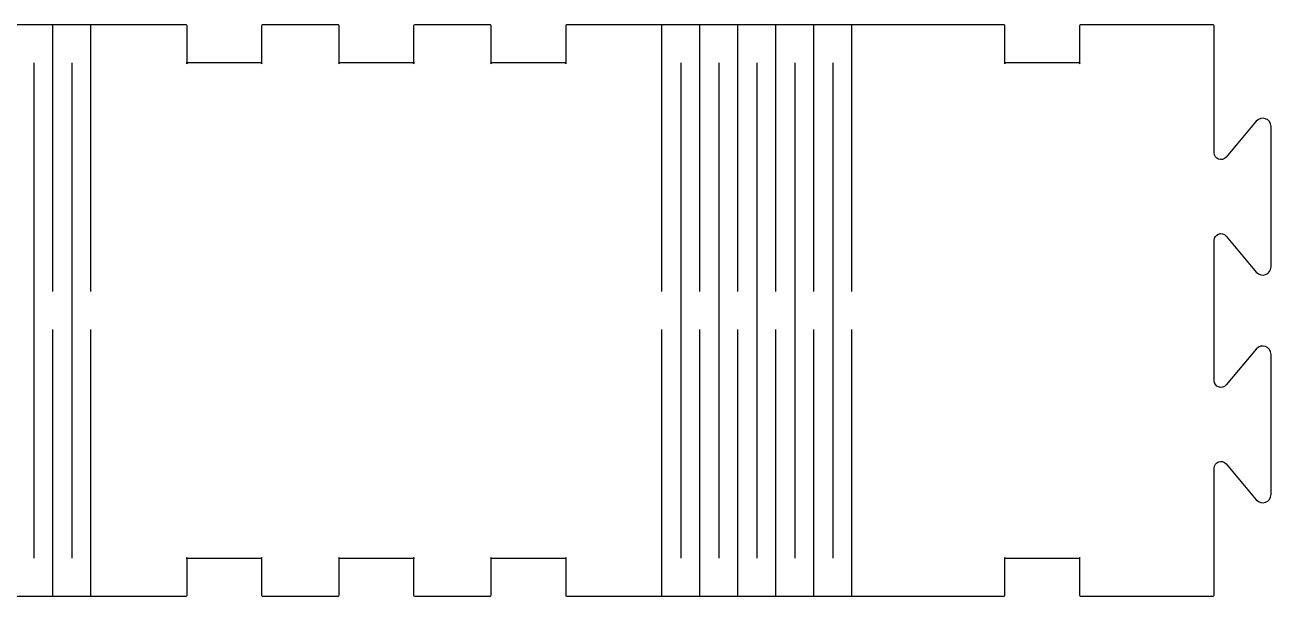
# Model space of a CAD drawing. Extents: x 1 to 449, y -9756 to -9558.
# Drawn here: x 285.3 to 449.2, y -9633.2 to -9558.1 of the extents above; entities that cross this region are included whole.
import ezdxf

# ---------------------------------------------------------------- set-up
doc = ezdxf.new("R2010")
doc.units = 0
doc.layers.get('0').update_dxf_attribs({"linetype": 'CONTINUOUS'})

msp = doc.modelspace()

# ---------------------------------------------------------------- linework, layer by layer
at = {"color": 7}
for p, q in [((296.5625, -9558.0586), (266.49218, -9558.0586)), ((289.02734, -9593.1484), (289.02734, -9558.0508)), ((294.02734, -9593.1484), (294.02734, -9558.0508)), ((306.5625, -9558.0586), (296.5625, -9558.0586)), ((306.66406, -9563.1602), (306.66406, -9558.1602)), ((316.46093, -9558.1602), (316.46093, -9563.1602)), ((326.5625, -9558.0586), (316.5625, -9558.0586)), ((326.66406, -9563.1602), (326.66406, -9558.1602)), ((336.46093, -9558.1602), (336.46093, -9563.1602)), ((346.5625, -9558.0586), (336.5625, -9558.0586)), ((346.66406, -9563.1602), (346.66406, -9558.1602)), ((356.46093, -9558.1602), (356.46093, -9563.1602)), ((366.5625, -9558.0586), (356.5625, -9558.0586)), ((396.63281, -9558.0586), (366.5625, -9558.0586)), ((369.09765, -9593.1484), (369.09765, -9558.0508)), ((374.09765, -9593.1484), (374.09765, -9558.0508)), ((379.09765, -9593.1484), (379.09765, -9558.0508)), ((384.09765, -9593.1484), (384.09765, -9558.0508)), ((389.09765, -9593.1484), (389.09765, -9558.0508)), ((394.09765, -9593.1484), (394.09765, -9558.0508)), ((414.13281, -9558.0586), (396.63281, -9558.0586)), ((414.23437, -9563.1602), (414.23437, -9558.1602)), ((424.03125, -9558.1602), (424.03125, -9563.1602)), ((441.63281, -9558.0586), (424.13281, -9558.0586)), ((441.63281, -9558.0586), (441.63281, -9558.0586)), ((441.73437, -9563.1602), (441.73437, -9558.1602)), ((286.52734, -9563.0508), (286.52734, -9628.25)), ((291.52734, -9563.0508), (291.52734, -9628.25)), ((316.5625, -9563.0586), (306.5625, -9563.0586)), ((336.5625, -9563.0586), (326.5625, -9563.0586)), ((356.5625, -9563.0586), (346.5625, -9563.0586)), ((371.59765, -9563.0508), (371.59765, -9628.25)), ((376.59765, -9563.0508), (376.59765, -9628.25)), ((381.59765, -9563.0508), (381.59765, -9628.25)), ((386.59765, -9563.0508), (386.59765, -9628.25)), ((391.59765, -9563.0508), (391.59765, -9628.25)), ((424.13281, -9563.0586), (414.13281, -9563.0586)), ((441.73437, -9574.8828), (441.73437, -9563.1602)), ((447.29297, -9570.7305), (443.32422, -9575.4609)), ((449.23437, -9589.8789), (449.23437, -9571.4375)), ((443.32422, -9585.8555), (447.29297, -9590.5859)), ((441.73437, -9604.875), (441.73437, -9586.4336)), ((289.02734, -9633.25), (289.02734, -9598.1484)), ((294.02734, -9633.25), (294.02734, -9598.1484)), ((369.09765, -9633.25), (369.09765, -9598.1484)), ((374.09765, -9633.25), (374.09765, -9598.1484)), ((379.09765, -9633.25), (379.09765, -9598.1484)), ((384.09765, -9633.25), (384.09765, -9598.1484)), ((389.09765, -9633.25), (389.09765, -9598.1484)), ((394.09765, -9633.25), (394.09765, -9598.1484)), ((447.29297, -9600.7227), (443.32422, -9605.4531)), ((449.23437, -9619.8711), (449.23437, -9601.4297)), ((441.73437, -9628.1484), (441.73437, -9616.4258)), ((443.32422, -9615.8477), (447.29297, -9620.5781)), ((306.5625, -9628.25), (316.5625, -9628.25)), ((306.66406, -9633.1484), (306.66406, -9628.1484)), ((316.46093, -9628.1484), (316.46093, -9633.1484)), ((326.5625, -9628.25), (336.5625, -9628.25)), ((326.66406, -9633.1484), (326.66406, -9628.1484)), ((336.46093, -9628.1484), (336.46093, -9633.1484)), ((346.5625, -9628.25), (356.5625, -9628.25)), ((346.66406, -9633.1484), (346.66406, -9628.1484)), ((356.46093, -9628.1484), (356.46093, -9633.1484)), ((414.13281, -9628.25), (424.13281, -9628.25)), ((414.23437, -9633.1484), (414.23437, -9628.1484)), ((424.03125, -9628.1484), (424.03125, -9633.1484)), ((441.73437, -9633.1484), (441.73437, -9628.1484)), ((266.49218, -9633.25), (296.5625, -9633.25)), ((296.5625, -9633.25), (306.5625, -9633.25)), ((316.5625, -9633.25), (326.5625, -9633.25)), ((336.5625, -9633.25), (346.5625, -9633.25)), ((356.5625, -9633.25), (366.5625, -9633.25)), ((366.5625, -9633.25), (396.63281, -9633.25)), ((396.63281, -9633.25), (414.13281, -9633.25)), ((424.13281, -9633.25), (441.63281, -9633.25))]:
    msp.add_line(p, q, dxfattribs=at)
for points in [[(306.66406, -9558.1602), (306.66406, -9558.1052), (306.62106, -9558.0586), (306.5625, -9558.0586)], [(316.5625, -9558.0586), (316.5078, -9558.0586), (316.46093, -9558.1016), (316.46093, -9558.1602)], [(326.66406, -9558.1602), (326.66406, -9558.1052), (326.62106, -9558.0586), (326.5625, -9558.0586)], [(336.5625, -9558.0586), (336.5078, -9558.0586), (336.46093, -9558.1016), (336.46093, -9558.1602)], [(346.66406, -9558.1602), (346.66406, -9558.1052), (346.62106, -9558.0586), (346.5625, -9558.0586)], [(356.5625, -9558.0586), (356.5078, -9558.0586), (356.46093, -9558.1016), (356.46093, -9558.1602)], [(414.23437, -9558.1602), (414.23437, -9558.1052), (414.19137, -9558.0586), (414.13281, -9558.0586)], [(424.13281, -9558.0586), (424.07811, -9558.0586), (424.03125, -9558.1016), (424.03125, -9558.1602)], [(441.73437, -9558.1602), (441.73437, -9558.1052), (441.69137, -9558.0586), (441.63281, -9558.0586)], [(306.5625, -9563.0586), (306.6172, -9563.0586), (306.66406, -9563.1016), (306.66406, -9563.1602)], [(316.46093, -9563.1602), (316.46093, -9563.1052), (316.50393, -9563.0586), (316.5625, -9563.0586)], [(326.5625, -9563.0586), (326.6172, -9563.0586), (326.66406, -9563.1016), (326.66406, -9563.1602)], [(336.46093, -9563.1602), (336.46093, -9563.1052), (336.50393, -9563.0586), (336.5625, -9563.0586)], [(346.5625, -9563.0586), (346.6172, -9563.0586), (346.66406, -9563.1016), (346.66406, -9563.1602)], [(356.46093, -9563.1602), (356.46093, -9563.1052), (356.50393, -9563.0586), (356.5625, -9563.0586)], [(414.13281, -9563.0586), (414.18751, -9563.0586), (414.23437, -9563.1016), (414.23437, -9563.1602)], [(424.03125, -9563.1602), (424.03125, -9563.1052), (424.07425, -9563.0586), (424.13281, -9563.0586)], [(449.23437, -9571.4375), (449.23437, -9570.4102), (447.95312, -9569.9453), (447.29297, -9570.7305)], [(443.32422, -9575.4609), (442.78515, -9576.1055), (441.73437, -9575.7227), (441.73437, -9574.8828)], [(441.73437, -9586.4336), (441.73437, -9585.5938), (442.78515, -9585.2109), (443.32422, -9585.8555)], [(447.29297, -9590.5859), (447.95312, -9591.3711), (449.23437, -9590.9063), (449.23437, -9589.8789)], [(449.23437, -9601.4297), (449.23437, -9600.4023), (447.95312, -9599.9375), (447.29297, -9600.7227)], [(443.32422, -9605.4531), (442.78515, -9606.0977), (441.73437, -9605.7148), (441.73437, -9604.875)], [(441.73437, -9616.4258), (441.73437, -9615.5859), (442.78515, -9615.2031), (443.32422, -9615.8477)], [(447.29297, -9620.5781), (447.95312, -9621.3633), (449.23437, -9620.8984), (449.23437, -9619.8711)], [(306.66406, -9628.1484), (306.66406, -9628.2034), (306.62106, -9628.25), (306.5625, -9628.25)], [(316.5625, -9628.25), (316.5078, -9628.25), (316.46093, -9628.207), (316.46093, -9628.1484)], [(326.66406, -9628.1484), (326.66406, -9628.2034), (326.62106, -9628.25), (326.5625, -9628.25)], [(336.5625, -9628.25), (336.5078, -9628.25), (336.46093, -9628.207), (336.46093, -9628.1484)], [(346.66406, -9628.1484), (346.66406, -9628.2034), (346.62106, -9628.25), (346.5625, -9628.25)], [(356.5625, -9628.25), (356.5078, -9628.25), (356.46093, -9628.207), (356.46093, -9628.1484)], [(414.23437, -9628.1484), (414.23437, -9628.2034), (414.19137, -9628.25), (414.13281, -9628.25)], [(424.13281, -9628.25), (424.07811, -9628.25), (424.03125, -9628.207), (424.03125, -9628.1484)], [(306.5625, -9633.25), (306.6172, -9633.25), (306.66406, -9633.207), (306.66406, -9633.1484)], [(316.46093, -9633.1484), (316.46093, -9633.2034), (316.50393, -9633.25), (316.5625, -9633.25)], [(326.5625, -9633.25), (326.6172, -9633.25), (326.66406, -9633.207), (326.66406, -9633.1484)], [(336.46093, -9633.1484), (336.46093, -9633.2034), (336.50393, -9633.25), (336.5625, -9633.25)], [(346.5625, -9633.25), (346.6172, -9633.25), (346.66406, -9633.207), (346.66406, -9633.1484)], [(356.46093, -9633.1484), (356.46093, -9633.2034), (356.50393, -9633.25), (356.5625, -9633.25)], [(414.13281, -9633.25), (414.18751, -9633.25), (414.23437, -9633.207), (414.23437, -9633.1484)], [(424.03125, -9633.1484), (424.03125, -9633.2034), (424.07425, -9633.25), (424.13281, -9633.25)], [(441.63281, -9633.25), (441.68751, -9633.25), (441.73437, -9633.207), (441.73437, -9633.1484)]]:
    msp.add_open_spline(points, degree=3, dxfattribs=at)

doc.saveas('drawing.dxf')
